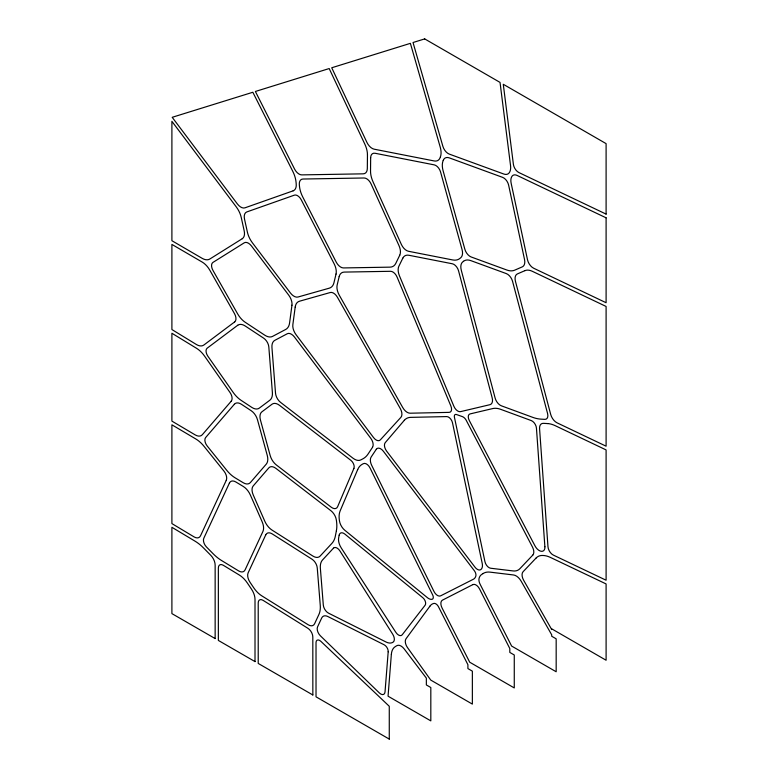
<?xml version="1.0" encoding="UTF-8"?>
<svg xmlns="http://www.w3.org/2000/svg" width="778" height="778" viewBox="0 0 778 778"><rect width="100%" height="100%" fill="white"/><g stroke="black" fill="none" stroke-linecap="round" stroke-linejoin="round"><path stroke-width="1.17" d="M544.882 546.749L536.45 428.163A6.263 3.618 60 0 0 531.238 420.567L500.633 409.316A28.183 16.27 60 0 0 492.717 408.567L470.009 413.935A5.796 3.345 60 0 0 469.28 420.49L534.914 545.786A8.033 4.639 60 0 0 541.43 551.32A8.033 4.639 60 0 0 544.911 546.759M367.459 154.948L367.323 168.486A10.804 6.234 60 0 1 363.19 173.834L301.738 174.885A8.257 4.765 60 0 1 294.551 169.021L255.388 91.473L329.191 68.552L364.833 144.154A18.633 10.756 60 0 1 367.459 154.948M370.659 157.769L370.532 171.063A19.45 11.232 60 0 0 373.051 181.858L401.37 244.448A8.937 5.154 60 0 0 408.508 251.284L452.757 259.959A21.94 12.672 60 0 0 459.808 258.49L460.732 257.751A11.096 6.409 60 0 0 462.035 249.475L440.543 171.919A7.09 4.094 60 0 0 434.289 164.878L375.132 153.276A9.229 5.329 60 0 0 370.659 157.769M388.193 651.799L385.022 691.963A6.049 3.491 60 0 1 379.382 692.965L320.4 635.82A6.681 3.861 60 0 1 317.56 626.883L321.693 617.995A10.085 5.825 60 0 1 327.801 616.507L384.215 644.816A5.3 3.054 60 0 1 388.193 651.799M391.363 654.249L388.057 696.193L430.817 720.875L430.817 687.519L426.354 684.951L426.354 678.115L404.181 648.91A8.227 4.746 60 0 0 396.906 645.643L395.37 646.547A19.927 11.505 60 0 0 391.363 654.249M291.954 305.19L289.581 322.996A18.283 10.552 60 0 1 285.73 329.434L272.524 336.417A14.403 8.315 60 0 1 264.753 335.172L245.206 322.277A16.669 9.628 60 0 1 237.611 313.816L212.958 270.413A7.012 4.046 60 0 1 212.929 262.429L244.253 242.814A8.111 4.678 60 0 1 251.489 246.004L288.726 295.154A10.192 5.884 60 0 1 291.954 305.19M295.202 307.038L292.849 324.689A10.231 5.913 60 0 0 296.078 334.735L373.547 437.567A6.983 4.026 60 0 0 380.296 439.92L400.903 417.329A8.14 4.697 60 0 0 400.3 408.576L337.438 297.274A7.644 4.415 60 0 0 330.329 292.499L299.452 301.232A15.297 8.83 60 0 0 295.202 307.038M336.378 530.82L335.337 536.139A29.972 17.311 60 0 1 331.953 543.316L320.079 556.134A11.67 6.739 60 0 1 312.892 556.056L271.95 530.032A12.934 7.469 60 0 1 264.851 521.328L253.22 494.915A9.744 5.631 60 0 1 253.171 485.997L268.828 467.86A10.104 5.835 60 0 1 275.957 468.405L330.932 510.728A9.346 5.397 60 0 1 336.349 520.025L336.475 520.929A32.404 18.711 60 0 1 336.378 530.82M339.179 535.138L338.654 537.851A10.931 6.312 60 0 0 341.26 547.975L395.846 632.358A5.991 3.462 60 0 0 402.168 634.838L425.138 605.187A4.989 2.879 60 0 0 422.853 597.737L344.858 534.087A6.788 3.919 60 0 0 339.179 535.138M336.028 274.05L333.947 282.745A17.534 10.124 60 0 1 329.298 288.171L298.003 297.021A9.492 5.475 60 0 1 290.369 292.917L252.422 242.824A16.951 9.783 60 0 1 247.394 232.155L244.516 219.085A9.832 5.67 60 0 1 246.83 211.927L294.434 195.132A6.944 4.007 60 0 1 301.271 199.839L334.161 263.849A12.691 7.323 60 0 1 336.028 274.05M339.169 276.618L337.156 285.02A11.738 6.778 60 0 0 339.257 295.163L402.722 407.526A8.879 5.125 60 0 0 410.123 413.206L449.169 412.369A6.302 3.637 60 0 0 450.88 406.028L397.091 277.094A7.06 4.075 60 0 0 390.595 271.298L344.255 272.086A14.004 8.081 60 0 0 339.169 276.618M440.387 156.952L440.076 157.759A13.177 7.605 60 0 1 434.231 160.958L374.14 149.181A9.171 5.29 60 0 1 366.915 142.384L331.729 67.764L410.385 43.344L440.241 147.188A16.737 9.667 60 0 1 440.387 156.952M443.266 160.326L443.013 160.978A17.106 9.881 60 0 0 443.09 170.722L464.845 249.213A8.033 4.639 60 0 0 471.176 256.983L506.925 270.054A22.708 13.109 60 0 0 514.618 270.199L522.31 266.854A10.347 5.971 60 0 0 524.528 259.492L508.627 185.135A7.401 4.269 60 0 0 502.646 177.374L449.324 157.885A11.271 6.506 60 0 0 443.266 160.326M353.922 468.346L337.613 506.721A8.237 4.756 60 0 1 331.243 507.207L276.326 464.933A11.262 6.496 60 0 1 270.19 455.558L260.445 420.032A10.902 6.292 60 0 1 261.846 411.863L272.096 404.171A11.563 6.671 60 0 1 279.613 405.396L350.859 460.323A5.66 3.268 60 0 1 353.922 468.346M357.695 469.562L340.19 510.767A22.085 12.749 60 0 0 339.344 520.083L339.451 520.813A9.706 5.602 60 0 0 344.819 530.275L427.453 597.708A8.451 4.882 60 0 0 432.121 599.264L432.646 599.011A3.929 2.266 60 0 0 432.685 594.976L370.036 467.967A6.321 3.647 60 0 0 363.472 463.639L362.509 464.126A27.852 16.075 60 0 0 357.695 469.562M226.281 480.289L200.529 535.779A9.696 5.592 60 0 1 194.082 536.898L171.899 523.584L171.899 424.807L195.793 438.957A23.924 13.809 60 0 1 204.04 446.329L224.015 471.186A7.615 4.396 60 0 1 226.281 480.289M229.403 483.08L203.787 538.288A6.594 3.802 60 0 0 206.433 546.934L213.094 553.703A36.41 21.025 60 0 0 221.545 560.51L238.661 570.926A9.628 5.553 60 0 0 245.109 569.846L262.935 531.442A11.864 6.846 60 0 0 262.137 521.756L250.37 495.032A12.536 7.235 60 0 0 243.251 486.454L235.851 481.981A9.657 5.572 60 0 0 229.403 483.08M265.755 534.865L248.133 572.851A8.655 4.999 60 0 0 250.01 582.245L253.793 587.857A19.538 11.281 60 0 0 261.748 595.822L308.146 624.744A9.501 5.485 60 0 0 314.604 623.742L318.961 614.367A24.643 14.228 60 0 0 320.254 605.342L317.259 567.969A7.77 4.483 60 0 0 312.075 559.246L272.222 533.912A9.404 5.427 60 0 0 265.755 534.865M399.766 255.184L395.778 263.392A17.816 10.289 60 0 1 390.002 267.146L343.438 267.933A8.354 4.824 60 0 1 336.222 262.098L302.798 197.067A20.529 11.855 60 0 1 299.462 186.117L299.336 184.717A9.579 5.534 60 0 1 302.973 179.028L364.153 177.987A7.722 4.454 60 0 1 371.106 183.978L398.968 245.556A11.466 6.623 60 0 1 399.766 255.184M402.81 258.16L398.861 266.261A12.117 6.992 60 0 0 399.474 275.889L453.895 406.32A6.584 3.802 60 0 0 460.508 411.65L489.955 404.686A8.597 4.969 60 0 0 492.173 397.85L458.553 270.832A6.973 4.026 60 0 0 452.368 263.781L408.917 255.272A14.344 8.276 60 0 0 402.81 258.16M372.516 447.321L368.004 454.119A39.6 22.863 60 0 1 362.723 458.923L360.739 459.944A12.944 7.469 60 0 1 352.949 458.174L280.586 402.391A8.636 4.979 60 0 1 275.519 393.172L271.95 347.542A13.265 7.663 60 0 1 274.799 340.346L287.345 333.713A8.198 4.736 60 0 1 294.502 337.069L370.775 438.306A7.42 4.289 60 0 1 372.516 447.321M376.319 449.237L371.125 457.065A8.83 5.096 60 0 0 371.709 465.39L434.017 591.533A6.341 3.657 60 0 0 440.581 595.87L473.423 579.221A12.312 7.109 60 0 0 475.815 576.119A4.931 2.849 60 0 0 474.347 570.731L383.369 451.24A7.06 4.075 60 0 0 376.319 449.237M430.127 605.916L406.009 638.777A7.313 4.221 60 0 0 407.458 647.539L430.769 680.089L472.363 704.1L472.363 671.151L467.909 668.574L467.909 664.713L438.529 606.84A4.901 2.83 60 0 0 434.348 603.378L433.871 603.427A18.507 10.688 60 0 0 430.127 605.916M404.356 420.266L385.217 442.672A6.71 3.871 60 0 0 386.627 451.123L474.998 567.191A6.38 3.686 60 0 0 480.726 569.652A9.161 5.29 60 0 0 482.224 563.428L452.495 422.794A5.699 3.287 60 0 0 446.757 416.59L410.628 417.368A23.729 13.703 60 0 0 404.356 420.266M231.261 401.156L202.338 434.688A11.874 6.856 60 0 1 195.229 434.912L171.899 421.102L171.899 333.247L196.601 348.34A20.082 11.592 60 0 1 204.624 356.178L230.064 392.569A7.119 4.104 60 0 1 231.261 401.156M234.373 404.239L205.625 437.567A6.438 3.715 60 0 0 207.133 445.901L226.777 470.35A24.429 14.101 60 0 0 235.024 477.77L243.251 482.749A11.738 6.778 60 0 0 250.36 482.574L266.319 464.077A12.574 7.255 60 0 0 267.233 455.305L257.469 419.721A10.202 5.893 60 0 0 251.236 410.745L241.501 404.317A11.145 6.428 60 0 0 234.373 404.239M333.48 548.15L322.481 560.024A17.204 9.929 60 0 0 320.361 568.183L323.298 604.983A7.002 4.046 60 0 0 328.549 613.161L386.073 642.025A14.733 8.5 60 0 0 393.211 642.083A6.496 3.754 60 0 0 392.773 634.323L339.957 550.96A6.205 3.579 60 0 0 333.48 548.15M532.804 555.084L519.85 568.737A21.123 12.195 60 0 1 513.149 570.935L490.636 568.232A6.049 3.491 60 0 1 484.947 561.667L454.41 417.173A3.783 2.188 60 0 1 456.482 414.518L462.404 416.629A5.796 3.345 60 0 1 466.285 420.421L532.483 547.07A7.78 4.493 60 0 1 532.804 555.084M536.159 557.962L523.069 571.752A7.829 4.522 60 0 0 523.633 580.242L551.709 629.538L551.709 628.838L606.101 660.24L606.101 583.938L550.425 557.427A30.391 17.544 60 0 0 543.365 555.502L542.733 555.473A23.252 13.421 60 0 0 536.159 557.962M463.503 261.301L462.667 261.972A11.31 6.525 60 0 0 461.286 270.219L495.119 398.035A7.916 4.571 60 0 0 501.372 405.815L532.726 417.348A49.928 28.825 60 0 0 540.963 419.138L544.824 419.352A7.303 4.211 60 0 0 547.556 413.468L512.566 281.364A7.897 4.561 60 0 0 506.303 273.593L470.768 260.601A17.486 10.095 60 0 0 463.503 261.301M234.703 321.878L203.855 345.024A13.537 7.819 60 0 1 196.348 344.479L171.899 329.541L171.899 244.418L202.192 262.069A15.21 8.782 60 0 1 209.836 270.229L234.499 313.66A7.323 4.23 60 0 1 234.703 321.878M237.718 325.262L207.133 348.204A6.341 3.666 60 0 0 207.852 356.188L233.108 392.316A21.609 12.477 60 0 0 241.102 400.339L251.771 407.38A12.876 7.43 60 0 0 259.288 408.129L269.859 400.203A14.87 8.587 60 0 0 272.388 392.559L268.828 346.978A7.897 4.561 60 0 0 263.664 338.167L245.235 326.011A12.886 7.44 60 0 0 237.718 325.262M482.914 573.639L481.65 574.485A15.764 9.103 60 0 0 479.131 578.151A7.362 4.25 60 0 0 480.123 584.268L511.623 646.051L556.173 671.764L556.173 638.826L551.709 636.248L551.709 634.829L521.163 581.195A9.871 5.699 60 0 0 513.606 574.981L489.994 572.131A27.425 15.832 60 0 0 482.914 573.639M242.298 238.681L209.817 259.025A14.86 8.577 60 0 1 202.183 258.354L171.899 240.713L171.899 121.329L236.249 206.86A17.097 9.871 60 0 1 241.258 217.539L244.195 230.862A11.223 6.477 60 0 1 242.298 238.681M472.898 584.599L442.458 600.139A7.187 4.153 60 0 0 442.04 607.929L469.718 662.214L514.268 687.937L514.268 654.988L509.804 652.411L509.804 648.541L479.52 588.888A6.438 3.715 60 0 0 472.898 584.599M524.907 270.656L517.38 273.924A9.628 5.553 60 0 0 515.464 281.393L550.698 414.421A8.83 5.096 60 0 0 557.116 422.862L606.101 446.193L606.101 306.454L532.249 271.269A18.157 10.484 60 0 0 524.907 270.656M293.141 190.834L244.905 207.843A9.103 5.252 60 0 1 237.368 203.924L172.201 117.303L252.84 92.261L292.761 171.316A20.967 12.108 60 0 1 296.058 182.276L296.214 184.046A11.845 6.837 60 0 1 293.141 190.834M424.691 38.9L413.03 42.518L442.876 146.322A8.14 4.697 60 0 0 449.266 154.093L503.804 174.029A11.3 6.525 60 0 0 509.298 172.706A14.714 8.49 60 0 0 510.543 165.597L500.03 82.4L424.691 38.9M547.615 423.572L543.423 423.339A9.307 5.378 60 0 0 539.572 428.697L547.975 546.74A7.06 4.075 60 0 0 553.382 555.113L606.101 580.223L606.101 449.917L555.142 425.644A32.783 18.925 60 0 0 547.615 423.572M606.101 214.106L518.965 172.599A7.313 4.221 60 0 1 513.402 164.372L503.278 84.277L606.101 143.629L606.101 214.106M606.101 217.821L517.137 175.449A9.307 5.368 60 0 0 512.148 176.081A11.903 6.876 60 0 0 511.165 183.336L527.503 259.745A8.325 4.804 60 0 0 533.679 268.235L606.101 302.73L606.101 217.821M215.146 638.573L171.899 613.609L171.899 527.29L195.103 541.206A35.671 20.588 60 0 1 203.564 547.984L210.78 555.317A9.579 5.534 60 0 1 215.146 565.159L215.146 638.573M255.009 661.592L218.355 640.43L218.355 567.989A6.808 3.929 60 0 1 223.305 565.285L239.332 575.039A19.119 11.038 60 0 1 247.297 582.936L251.518 589.189A12.856 7.43 60 0 1 255.009 599.478L255.009 661.592M312.844 694.978L258.218 663.44L258.218 602.901A6.555 3.783 60 0 1 263.042 600.334L307.932 628.323A7.187 4.153 60 0 1 312.814 636.997L312.844 694.978M389.272 739.1L316.024 696.816L316.024 642.55A5.193 2.995 60 0 1 320.818 641.286L389.272 706.288L389.272 739.1"/></g></svg>
